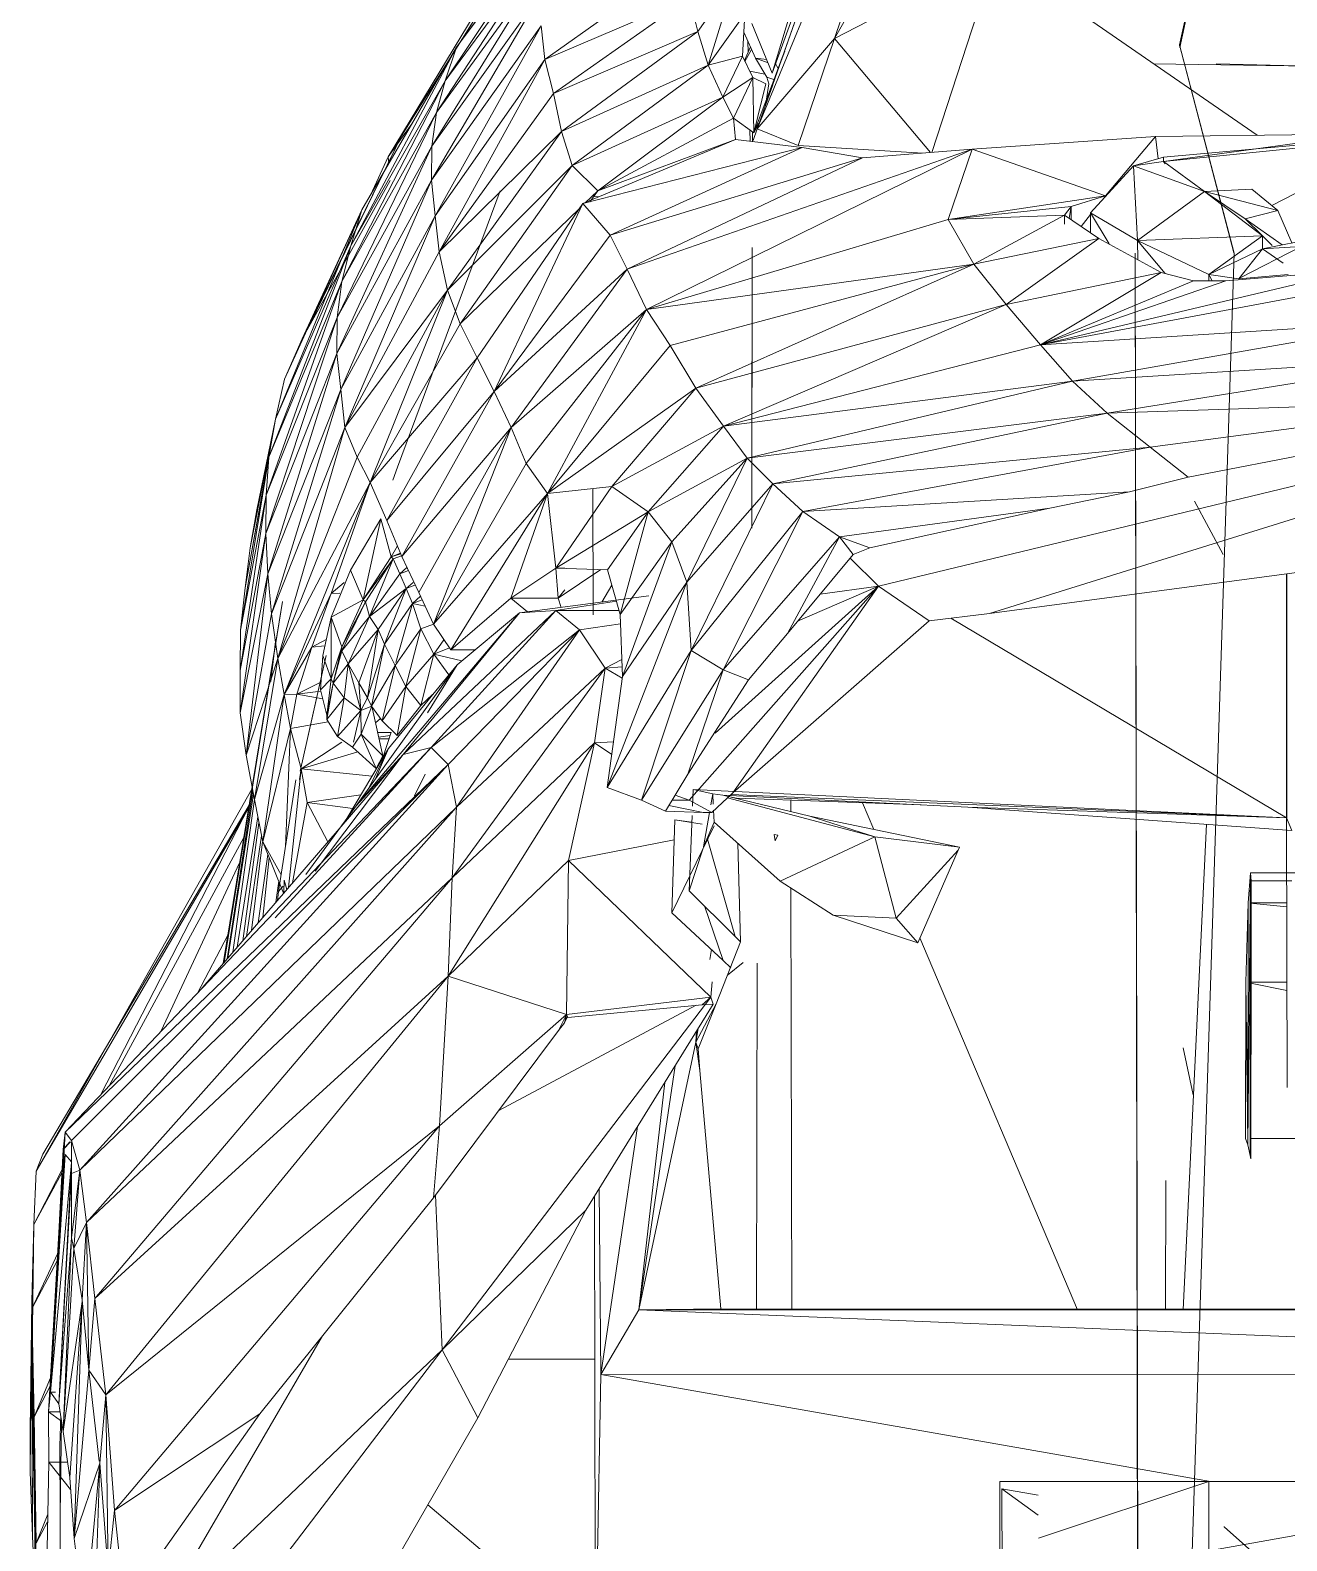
# Model space of a CAD drawing. Header units: inches. Extents: x -4179 to 1631, y -360 to 585.
# Drawn here: x 1431.22 to 1442.49, y 0.5 to 14.05 of the extents above; entities that cross this region are included whole.
import ezdxf

# ---------------------------------------------------------------- set-up
doc = ezdxf.new("R2010")
doc.units = ezdxf.units.IN
doc.header["$MEASUREMENT"] = 0
for name, color, linetype, lineweight in [('0-5', 10, 'Continuous', 5), ('0-7', 7, 'Continuous', 9), ('A-GENM', 5, 'Continuous', 9)]:
    doc.layers.add(name, color=color, linetype=linetype, lineweight=lineweight)

# ---------------------------------------------------------------- blocks, each defined once
blk = doc.blocks.new('Land_Rover_Evoque_-_SUV_Car_Vehicle_Automobile_13067 - Land Rover EVOQUE_dwg-V31-BUILDING ELEVATION - SOUTH')
at = {"layer": 'A-GENM'}
for p, q in [((12416.195, 19.465), (12413.069, 13.976)), ((12414.728, 18.868), (12412.376, 13.168)), ((12413.069, 13.976), (12414.728, 18.868)), ((12414.728, 18.868), (12413.069, 13.976)), ((12412.376, 13.168), (12414.189, 18.309)), ((12412.511, 13.666), (12414.189, 18.309)), ((12414.189, 18.309), (12412.515, 13.563)), ((12416.162, 13.919), (12417.03, 17.888)), ((12416.164, 13.897), (12417.03, 17.888)), ((12413.191, 15.938), (12412.511, 13.666)), ((12410.878, 15.509), (12409.679, 13.9)), ((12409.457, 13.01), (12410.464, 14.638)), ((12409.499, 13.313), (12410.381, 14.664)), ((12410.464, 14.638), (12409.499, 13.313)), ((12409.579, 13.597), (12410.295, 14.672)), ((12410.364, 14.666), (12409.579, 13.597)), ((12409.679, 13.9), (12410.239, 14.65)), ((12414.517, 14.727), (12413.069, 13.976)), ((12414.517, 14.727), (12413.942, 12.954)), ((12414.517, 14.727), (12416.86, 13.11)), ((12410.473, 13.787), (12411.567, 14.567)), ((12412.171, 14.501), (12411.843, 14.04)), ((12411.936, 13.737), (12412.171, 14.501)), ((12410.053, 14.486), (12409.068, 12.914)), ((12409.186, 13.103), (12410.053, 14.486)), ((12409.068, 12.914), (12409.916, 14.316)), ((12409.454, 12.707), (12410.421, 14.355)), ((12410.421, 14.355), (12409.457, 13.01)), ((12410.473, 13.787), (12411.769, 14.343)), ((12410.548, 13.483), (12411.769, 14.343)), ((12411.843, 14.04), (12411.769, 14.343)), ((12411.843, 14.04), (12411.769, 14.343)), ((12410.438, 14.089), (12409.454, 12.707)), ((12409.489, 12.385), (12410.438, 14.089)), ((12410.473, 13.787), (12410.438, 14.089)), ((12411.936, 13.737), (12412.264, 14.198)), ((12412.243, 13.817), (12412.264, 14.198)), ((12412.329, 14.111), (12412.511, 13.666)), ((12410.548, 13.483), (12411.843, 14.04)), ((12410.622, 13.142), (12411.843, 14.04)), ((12411.843, 14.04), (12411.936, 13.737)), ((12411.936, 13.737), (12411.843, 14.04)), ((12412.255, 14.034), (12412.361, 13.801)), ((12412.376, 13.168), (12413.069, 13.976)), ((12413.069, 13.976), (12412.742, 13.017)), ((12413.069, 13.976), (12412.742, 13.017)), ((12413.069, 13.976), (12413.929, 12.953)), ((12408.731, 12.118), (12409.679, 13.9)), ((12409.679, 13.9), (12408.831, 12.44)), ((12409.579, 13.597), (12409.679, 13.9)), ((12412.315, 13.903), (12412.261, 13.78)), ((12412.326, 13.877), (12412.266, 13.771)), ((12412.293, 13.951), (12412.295, 13.858)), ((12412.345, 13.13), (12412.622, 13.863)), ((12412.515, 13.58), (12412.61, 13.83)), ((12416.162, 13.919), (12416.649, 12.056)), ((12416.162, 13.919), (12416.652, 12.053)), ((12416.162, 13.919), (12416.164, 13.897)), ((12410.473, 13.787), (12409.489, 12.385)), ((12409.525, 12.063), (12410.473, 13.787)), ((12410.548, 13.483), (12410.473, 13.787)), ((12410.622, 13.142), (12411.936, 13.737)), ((12410.717, 12.838), (12411.936, 13.737)), ((12412.243, 13.817), (12411.936, 13.737)), ((12411.936, 13.737), (12412.069, 13.452)), ((12412.069, 13.452), (12411.936, 13.737)), ((12412.069, 13.452), (12412.243, 13.817)), ((12412.338, 13.628), (12412.243, 13.817)), ((12412.31, 13.683), (12412.444, 13.658)), ((12412.361, 13.801), (12412.461, 13.629)), ((12412.461, 13.788), (12412.361, 13.801)), ((12412.474, 13.758), (12412.361, 13.801)), ((12412.538, 13.756), (12412.564, 13.709)), ((12415.928, 13.749), (12417.341, 13.728)), ((12417.341, 13.728), (12416.491, 13.748)), ((12409.579, 13.597), (12408.651, 11.796)), ((12409.579, 13.597), (12408.731, 12.118)), ((12409.499, 13.313), (12409.579, 13.597)), ((12412.338, 13.628), (12412.069, 13.452)), ((12412.338, 13.628), (12412.164, 13.263)), ((12412.338, 13.628), (12412.453, 13.571)), ((12412.345, 13.13), (12412.338, 13.628)), ((12412.345, 13.13), (12412.453, 13.571)), ((12412.345, 13.13), (12412.509, 13.563)), ((12412.515, 13.562), (12412.376, 13.168)), ((12412.449, 13.375), (12412.481, 13.571)), ((12412.461, 13.629), (12412.481, 13.571)), ((12412.526, 13.608), (12412.461, 13.629)), ((12409.525, 12.063), (12410.548, 13.483)), ((12410.622, 13.142), (12410.548, 13.483)), ((12410.717, 12.838), (12412.069, 13.452)), ((12410.946, 12.611), (12412.069, 13.452)), ((12412.069, 13.452), (12412.164, 13.263)), ((12412.164, 13.263), (12412.069, 13.452)), ((12409.499, 13.313), (12408.609, 11.474)), ((12409.499, 13.313), (12408.651, 11.796)), ((12409.457, 13.01), (12409.499, 13.313)), ((12409.068, 12.914), (12409.279, 13.211)), ((12410.622, 13.142), (12409.525, 12.063)), ((12409.6, 11.721), (12410.622, 13.142)), ((12410.717, 12.838), (12410.622, 13.142)), ((12410.946, 12.611), (12412.164, 13.263)), ((12412.182, 13.072), (12412.164, 13.263)), ((12412.345, 13.13), (12412.164, 13.263)), ((12412.31, 13.156), (12412.312, 13.056)), ((12412.341, 13.061), (12412.376, 13.168)), ((12412.345, 13.13), (12412.391, 13.217)), ((12412.742, 13.017), (12412.376, 13.168)), ((12412.376, 13.168), (12412.742, 13.017)), ((12416.02, 12.873), (12419.423, 13.219)), ((12419.423, 13.219), (12416.02, 12.911)), ((12416.02, 12.873), (12418.398, 13.2)), ((12418.398, 13.2), (12416.989, 12.48)), ((12408.375, 11.435), (12409.186, 13.103)), ((12408.473, 11.643), (12409.186, 13.103)), ((12409.457, 13.01), (12408.606, 11.151)), ((12409.457, 13.01), (12408.609, 11.474)), ((12409.186, 13.103), (12409.068, 12.914)), ((12409.454, 12.707), (12409.457, 13.01)), ((12410.811, 12.496), (12412.182, 13.072)), ((12410.946, 12.611), (12412.182, 13.072)), ((12412.779, 12.999), (12412.182, 13.072)), ((12412.333, 13.138), (12412.333, 13.053)), ((12412.335, 13.137), (12412.335, 13.053)), ((12412.742, 13.017), (12413.86, 12.947)), ((12413.86, 12.947), (12412.742, 13.017)), ((12415.946, 13.099), (12414.304, 12.983)), ((12415.5, 12.565), (12415.946, 13.099)), ((12417.705, 13.119), (12415.946, 13.099)), ((12415.971, 12.897), (12415.946, 13.099)), ((12408.908, 12.573), (12409.068, 12.914)), ((12409.068, 12.914), (12409.073, 12.856)), ((12410.811, 12.496), (12412.779, 12.999)), ((12411.058, 12.213), (12412.779, 12.999)), ((12411.058, 12.213), (12413.32, 12.905)), ((12411.211, 11.908), (12414.304, 12.983)), ((12411.211, 11.908), (12413.32, 12.905)), ((12411.384, 11.546), (12414.304, 12.983)), ((12413.32, 12.905), (12412.779, 12.999)), ((12414.304, 12.983), (12413.32, 12.905)), ((12414.089, 12.353), (12414.304, 12.983)), ((12415.5, 12.565), (12414.304, 12.983)), ((12416.02, 12.911), (12415.75, 12.834)), ((12416.02, 12.873), (12415.75, 12.834)), ((12416.02, 12.873), (12416.02, 12.911)), ((12416.02, 12.873), (12416.034, 12.854)), ((12416.02, 12.873), (12416.387, 12.606)), ((12409.6, 11.721), (12410.717, 12.838)), ((12409.713, 11.418), (12410.717, 12.838)), ((12410.717, 12.838), (12410.946, 12.611)), ((12415.364, 12.412), (12415.75, 12.834)), ((12415.787, 12.164), (12415.75, 12.834)), ((12415.75, 12.834), (12416.387, 12.606)), ((12408.295, 11.283), (12409.085, 12.704)), ((12409.454, 12.707), (12408.606, 11.151)), ((12409.454, 12.707), (12408.641, 10.829)), ((12409.149, 10.131), (12410.071, 12.61)), ((12409.489, 12.385), (12409.454, 12.707)), ((12410.834, 12.503), (12410.946, 12.611)), ((12410.875, 12.513), (12410.946, 12.611)), ((12415.787, 12.164), (12416.387, 12.606)), ((12416.387, 12.606), (12416.812, 12.626)), ((12416.752, 12.359), (12416.387, 12.606)), ((12416.907, 12.206), (12416.387, 12.606)), ((12416.387, 12.606), (12417.043, 12.435)), ((12417.043, 12.435), (12416.812, 12.626)), ((12410.811, 12.496), (12409.865, 11.114)), ((12410.018, 10.81), (12410.811, 12.496)), ((12410.811, 12.496), (12411.058, 12.213)), ((12410.909, 12.56), (12410.957, 12.558)), ((12415.5, 12.565), (12414.089, 12.353)), ((12415.19, 12.469), (12414.089, 12.353)), ((12415.19, 12.469), (12415.131, 12.393)), ((12415.19, 12.469), (12415.173, 12.365)), ((12415.5, 12.565), (12415.19, 12.469)), ((12415.19, 12.353), (12415.19, 12.469)), ((12408.831, 12.44), (12408.058, 10.562)), ((12408.831, 12.44), (12408.138, 10.923)), ((12408.295, 11.283), (12408.831, 12.44)), ((12409.489, 12.385), (12408.641, 10.829)), ((12409.489, 12.385), (12408.677, 10.488)), ((12408.731, 12.118), (12408.831, 12.44)), ((12409.525, 12.063), (12409.489, 12.385)), ((12409.713, 11.418), (12410.778, 12.449)), ((12411.384, 11.546), (12414.089, 12.353)), ((12415.131, 12.393), (12414.089, 12.353)), ((12414.089, 12.353), (12414.319, 11.953)), ((12415.131, 12.393), (12414.319, 11.953)), ((12415.132, 12.313), (12415.131, 12.393)), ((12415.131, 12.393), (12415.44, 12.183)), ((12415.365, 12.397), (12415.28, 12.292)), ((12415.364, 12.412), (12415.365, 12.235)), ((12415.787, 12.164), (12415.364, 12.412)), ((12415.531, 12.134), (12415.364, 12.412)), ((12416.752, 12.359), (12417.043, 12.435)), ((12416.752, 12.359), (12416.907, 12.206)), ((12416.752, 12.359), (12417.083, 12.126)), ((12417.043, 12.435), (12417.169, 12.143)), ((12410.018, 10.81), (12411.058, 12.213)), ((12411.058, 12.213), (12411.211, 11.908)), ((12415.787, 12.164), (12416.907, 12.206)), ((12416.424, 11.86), (12416.907, 12.206)), ((12416.907, 12.206), (12416.993, 12.12)), ((12416.907, 12.206), (12416.907, 12.091)), ((12408.731, 12.118), (12407.996, 10.221)), ((12408.731, 12.118), (12408.058, 10.562)), ((12408.651, 11.796), (12408.731, 12.118)), ((12409.525, 12.063), (12408.677, 10.488)), ((12409.6, 11.721), (12409.525, 12.063)), ((12412.332, 12.101), (12412.327, 9.585)), ((12412.332, 12.101), (12412.328, 10.065)), ((12415.44, 12.183), (12414.319, 11.953)), ((12415.44, 12.183), (12414.607, 11.591)), ((12415.44, 12.183), (12415.999, 11.879)), ((12416.424, 11.86), (12415.787, 12.164)), ((12416.033, 11.87), (12415.787, 12.164)), ((12415.787, 12.164), (12415.788, 11.994)), ((12416.424, 11.86), (12416.907, 12.091)), ((12416.694, 11.822), (12416.907, 12.091)), ((12416.707, 11.829), (12417.254, 12.11)), ((12416.907, 12.091), (12417.389, 12.187)), ((12416.907, 12.091), (12417.254, 12.11)), ((12417.091, 11.963), (12416.907, 12.091)), ((12411.384, 11.546), (12414.319, 11.953)), ((12411.594, 11.223), (12414.319, 11.953)), ((12411.825, 10.842), (12414.319, 11.953)), ((12414.319, 11.953), (12414.607, 11.591)), ((12415.812, -14.041), (12415.764, 12.052)), ((12415.812, -12.39), (12415.764, 12.052)), ((12415.812, -14.041), (12416.652, 12.053)), ((12408.651, 11.796), (12407.974, 9.88)), ((12408.651, 11.796), (12407.996, 10.221)), ((12408.609, 11.474), (12408.651, 11.796)), ((12410.018, 10.81), (12411.211, 11.908)), ((12410.17, 10.487), (12411.211, 11.908)), ((12411.211, 11.908), (12411.384, 11.546)), ((12415.999, 11.879), (12414.607, 11.591)), ((12417.738, 11.899), (12414.915, 11.229)), ((12415.999, 11.879), (12414.915, 11.229)), ((12416.289, 11.803), (12414.915, 11.229)), ((12416.578, 11.803), (12414.915, 11.229)), ((12415.999, 11.879), (12416.289, 11.803)), ((12416.289, 11.803), (12416.578, 11.803)), ((12416.455, 11.803), (12416.424, 11.86)), ((12416.694, 11.822), (12416.424, 11.86)), ((12416.424, 11.86), (12416.424, 11.803)), ((12416.578, 11.803), (12417.738, 11.899)), ((12417.138, 11.861), (12416.694, 11.822)), ((12409.6, 11.721), (12408.677, 10.488)), ((12408.79, 10.223), (12409.6, 11.721)), ((12408.904, 9.996), (12409.6, 11.721)), ((12409.6, 11.721), (12409.713, 11.418)), ((12414.915, 11.229), (12417.892, 11.785)), ((12408.375, 11.435), (12408.473, 11.643)), ((12410.17, 10.487), (12411.384, 11.546)), ((12410.304, 10.164), (12411.384, 11.546)), ((12410.494, 9.897), (12411.384, 11.546)), ((12411.384, 11.546), (12411.594, 11.223)), ((12411.825, 10.842), (12414.607, 11.591)), ((12412.074, 10.499), (12414.607, 11.591)), ((12414.607, 11.591), (12414.915, 11.229)), ((12408.609, 11.474), (12407.971, 9.539)), ((12408.609, 11.474), (12407.974, 9.88)), ((12408.295, 11.283), (12408.375, 11.435)), ((12408.606, 11.151), (12408.609, 11.474)), ((12408.904, 9.996), (12409.713, 11.418)), ((12409.865, 11.114), (12409.713, 11.418)), ((12418.258, 11.442), (12414.915, 11.229)), ((12418.258, 11.442), (12415.203, 10.904)), ((12408.295, 11.283), (12408.138, 10.923)), ((12408.606, 11.151), (12407.971, 9.539)), ((12408.606, 11.151), (12407.987, 9.177)), ((12408.641, 10.829), (12408.606, 11.151)), ((12409.865, 11.114), (12408.904, 9.996)), ((12409.865, 11.114), (12409.056, 9.655)), ((12410.018, 10.81), (12409.865, 11.114)), ((12410.494, 9.897), (12411.594, 11.223)), ((12411.594, 11.223), (12411.825, 10.842)), ((12412.074, 10.499), (12414.915, 11.229)), ((12415.203, 10.904), (12414.915, 11.229)), ((12418.643, 11.117), (12415.203, 10.904)), ((12418.643, 11.117), (12415.513, 10.618)), ((12408.138, 10.923), (12408.058, 10.562)), ((12410.494, 9.897), (12411.825, 10.842)), ((12411.072, 9.958), (12411.825, 10.842)), ((12411.825, 10.842), (12412.074, 10.499)), ((12412.074, 10.499), (12415.203, 10.904)), ((12412.286, 10.213), (12415.203, 10.904)), ((12415.203, 10.904), (12415.513, 10.618)), ((12408.641, 10.829), (12407.987, 9.177)), ((12408.641, 10.829), (12408.022, 8.817)), ((12408.677, 10.488), (12408.641, 10.829)), ((12410.018, 10.81), (12409.056, 9.655)), ((12410.018, 10.81), (12409.189, 9.332)), ((12410.018, 10.81), (12410.17, 10.487)), ((12420.581, 10.786), (12413.464, 9.064)), ((12420.893, 10.828), (12414.459, 8.819)), ((12419.107, 10.736), (12415.513, 10.618)), ((12415.898, 10.313), (12419.107, 10.736)), ((12412.286, 10.213), (12415.513, 10.618)), ((12412.516, 9.984), (12415.513, 10.618)), ((12415.898, 10.313), (12415.513, 10.618)), ((12408.058, 10.562), (12407.786, 9.049)), ((12408.052, 10.53), (12407.828, 9.41)), ((12408.058, 10.562), (12407.888, 9.751)), ((12408.058, 10.562), (12407.996, 10.221)), ((12408.677, 10.488), (12408.022, 8.817)), ((12408.677, 10.488), (12408.078, 8.418)), ((12408.79, 10.223), (12408.677, 10.488)), ((12409.189, 9.332), (12410.17, 10.487)), ((12410.17, 10.487), (12409.341, 9.009)), ((12410.17, 10.487), (12409.474, 8.723)), ((12410.17, 10.487), (12410.304, 10.164)), ((12411.072, 9.958), (12412.074, 10.499)), ((12411.399, 9.731), (12412.074, 10.499)), ((12412.074, 10.499), (12412.286, 10.213)), ((12412.516, 9.984), (12415.898, 10.313)), ((12412.786, 9.736), (12415.898, 10.313)), ((12415.898, 10.313), (12416.24, 10.044)), ((12417.613, 10.308), (12416.24, 10.044)), ((12407.996, 10.221), (12407.744, 8.67)), ((12407.996, 10.221), (12407.786, 9.049)), ((12407.996, 10.221), (12407.974, 9.88)), ((12408.79, 10.223), (12408.078, 8.418)), ((12408.904, 9.996), (12408.79, 10.223)), ((12409.474, 8.723), (12410.304, 10.164)), ((12410.304, 10.164), (12410.494, 9.897)), ((12411.399, 9.731), (12412.286, 10.213)), ((12412.286, 10.213), (12411.61, 9.464)), ((12412.286, 10.213), (12411.745, 9.1)), ((12412.286, 10.213), (12412.516, 9.984)), ((12409.149, 10.131), (12409.109, 10.017)), ((12412.328, 10.065), (12412.327, 9.585)), ((12416.24, 10.044), (12415.715, 9.911)), ((12408.904, 9.996), (12408.078, 8.418)), ((12408.904, 9.996), (12408.135, 8.095)), ((12408.904, 9.996), (12408.556, 8.998)), ((12409.056, 9.655), (12408.904, 9.996)), ((12409.474, 8.723), (12410.494, 9.897)), ((12410.494, 9.897), (12409.628, 8.495)), ((12410.494, 9.897), (12410.167, 8.958)), ((12410.494, 9.897), (12411.072, 9.958)), ((12410.571, 9.228), (12410.494, 9.897)), ((12410.571, 9.228), (12411.072, 9.958)), ((12410.904, 8.808), (12410.902, 9.935)), ((12411.399, 9.731), (12411.072, 9.958)), ((12412.516, 9.984), (12411.745, 9.1)), ((12411.783, 8.488), (12412.516, 9.984)), ((12412.516, 9.984), (12412.786, 9.736)), ((12412.786, 9.736), (12415.715, 9.911)), ((12422.735, 9.931), (12414.459, 8.819)), ((12415.715, 9.911), (12415.001, 9.764)), ((12407.974, 9.88), (12407.741, 8.309)), ((12407.974, 9.88), (12407.744, 8.67)), ((12407.974, 9.88), (12407.971, 9.539)), ((12413.114, 9.507), (12415.001, 9.764)), ((12413.385, 9.41), (12415.001, 9.764)), ((12416.297, 9.827), (12416.555, 9.349)), ((12407.828, 9.41), (12407.888, 9.751)), ((12408.73, 9.209), (12409, 9.67)), ((12409, 9.67), (12408.844, 8.944)), ((12409, 9.67), (12409.095, 9.328)), ((12409.056, 9.655), (12409.189, 9.332)), ((12409.056, 9.655), (12409.189, 9.332)), ((12411.399, 9.731), (12410.571, 9.228)), ((12411.033, 9.212), (12411.399, 9.731)), ((12411.399, 9.731), (12411.147, 8.811)), ((12411.399, 9.731), (12411.61, 9.464)), ((12411.783, 8.488), (12412.786, 9.736)), ((12412.072, 8.316), (12412.786, 9.736)), ((12413.114, 9.507), (12412.786, 9.736)), ((12407.971, 9.539), (12407.739, 7.929)), ((12407.971, 9.539), (12407.741, 8.309)), ((12407.971, 9.539), (12407.987, 9.177)), ((12413.114, 9.507), (12412.072, 8.316)), ((12413.114, 9.507), (12412.647, 8.642)), ((12413.237, 9.349), (12413.114, 9.507)), ((12413.114, 9.507), (12413.385, 9.41)), ((12407.828, 9.41), (12407.786, 9.049)), ((12409.149, 9.427), (12409.095, 9.328)), ((12409.095, 9.328), (12409.177, 9.361)), ((12409.095, 9.328), (12409.177, 9.361)), ((12409.095, 9.328), (12409.18, 9.354)), ((12411.147, 8.811), (12411.61, 9.464)), ((12411.61, 9.464), (12411.167, 8.256)), ((12411.61, 9.464), (12411.745, 9.1)), ((12413.237, 9.349), (12412.647, 8.642)), ((12413.237, 9.349), (12413.385, 9.41)), ((12409.095, 9.328), (12408.844, 8.944)), ((12409.095, 9.328), (12408.844, 8.944)), ((12408.844, 8.944), (12409.113, 9.309)), ((12408.863, 8.926), (12409.113, 9.309)), ((12408.9, 8.792), (12409.113, 9.309)), ((12409.095, 9.328), (12409.113, 9.309)), ((12409.187, 9.336), (12409.113, 9.309)), ((12409.171, 9.176), (12409.113, 9.309)), ((12409.235, 9.232), (12409.171, 9.176)), ((12409.189, 9.332), (12409.341, 9.009)), ((12409.189, 9.332), (12409.341, 9.009)), ((12410.571, 9.228), (12410.167, 8.958)), ((12410.167, 8.958), (12410.571, 9.228)), ((12411.033, 9.212), (12410.571, 9.228)), ((12410.571, 9.228), (12411.033, 9.212)), ((12410.652, 9.228), (12410.571, 9.228)), ((12410.592, 8.957), (12410.571, 9.228)), ((12410.975, 9.214), (12410.592, 8.957)), ((12411.033, 9.212), (12411.147, 8.811)), ((12411.033, 9.212), (12411.147, 8.811)), ((12413.464, 9.064), (12413.21, 9.316)), ((12407.987, 9.177), (12407.739, 7.929)), ((12407.987, 9.177), (12407.793, 7.549)), ((12407.987, 9.177), (12408.022, 8.817)), ((12408.671, 9.097), (12408.556, 8.998)), ((12408.557, 8.788), (12408.73, 9.209)), ((12408.73, 9.209), (12408.844, 8.944)), ((12408.9, 8.792), (12409.171, 9.176)), ((12409.248, 9.205), (12409.171, 9.176)), ((12409.228, 9.043), (12409.171, 9.176)), ((12409.291, 9.097), (12409.228, 9.043)), ((12411.745, 9.1), (12411.031, 7.259)), ((12411.167, 8.256), (12411.745, 9.1)), ((12411.783, 8.488), (12411.745, 9.1)), ((12417.123, 9.177), (12417.122, 6.989)), ((12417.124, 9.177), (12417.126, 6.98)), ((12407.786, 9.049), (12407.744, 8.67)), ((12408.135, 8.095), (12408.556, 8.998)), ((12408.556, 8.998), (12408.383, 8.519)), ((12408.556, 8.998), (12408.634, 9.002)), ((12408.557, 8.788), (12408.844, 8.944)), ((12408.844, 8.944), (12408.651, 8.522)), ((12408.844, 8.944), (12408.651, 8.522)), ((12408.844, 8.944), (12408.863, 8.926)), ((12408.9, 8.792), (12409.228, 9.043)), ((12408.977, 8.678), (12409.228, 9.043)), ((12409.034, 8.545), (12409.228, 9.043)), ((12409.307, 9.074), (12409.228, 9.043)), ((12409.285, 8.91), (12409.228, 9.043)), ((12409.356, 8.976), (12409.285, 8.91)), ((12409.371, 8.944), (12409.285, 8.91)), ((12409.341, 9.009), (12409.474, 8.723)), ((12409.341, 9.009), (12409.474, 8.723)), ((12409.628, 8.495), (12410.167, 8.958)), ((12409.628, 8.495), (12410.167, 8.958)), ((12410.592, 8.957), (12410.167, 8.958)), ((12410.317, 8.834), (12410.167, 8.958)), ((12410.243, 8.825), (12411.403, 8.978)), ((12410.652, 9.031), (12410.592, 8.957)), ((12410.592, 8.957), (12410.617, 8.874)), ((12411.072, 9.075), (12410.982, 8.922)), ((12413.464, 9.064), (12411.765, 7.145)), ((12413.464, 9.064), (12411.998, 7.746)), ((12413.464, 9.064), (12412.157, 7.212)), ((12413.464, 9.064), (12412.738, 8.751)), ((12413.464, 9.064), (12412.941, 8.994)), ((12413.919, 8.753), (12413.464, 9.064)), ((12408.119, 8.929), (12407.587, 5.681)), ((12408.119, 8.929), (12407.597, 5.692)), ((12408.022, 8.817), (12407.793, 7.549)), ((12408.022, 8.817), (12408.078, 8.418)), ((12408.651, 8.522), (12408.863, 8.926)), ((12408.651, 8.484), (12408.863, 8.926)), ((12408.779, 7.094), (12410.243, 8.825)), ((12408.9, 8.792), (12408.863, 8.926)), ((12409.034, 8.545), (12409.285, 8.91)), ((12409.137, 8.381), (12409.285, 8.91)), ((12409.201, 7.557), (12410.57, 8.846)), ((12409.201, 7.557), (12410.243, 8.825)), ((12409.398, 8.886), (12409.285, 8.91)), ((12409.361, 8.682), (12409.285, 8.91)), ((12409.451, 7.617), (12410.57, 8.846)), ((12410.243, 8.825), (12409.685, 8.361)), ((12410.57, 8.846), (12410.243, 8.825)), ((12410.57, 8.846), (12411.113, 8.931)), ((12410.782, 8.675), (12410.57, 8.846)), ((12410.57, 8.846), (12411.137, 8.846)), ((12411.147, 8.811), (12411.167, 8.256)), ((12411.147, 8.811), (12411.167, 8.256)), ((12413.919, 8.753), (12414.459, 8.819)), ((12408.48, 8.442), (12408.557, 8.788)), ((12408.557, 8.788), (12408.555, 8.234)), ((12408.557, 8.788), (12408.651, 8.522)), ((12408.9, 8.792), (12408.651, 8.484)), ((12408.977, 8.678), (12408.708, 8.37)), ((12408.713, 8.381), (12408.9, 8.792)), ((12408.977, 8.678), (12408.804, 8.198)), ((12408.881, 8.065), (12408.977, 8.678)), ((12408.977, 8.678), (12408.9, 8.792)), ((12409.034, 8.545), (12408.977, 8.678)), ((12409.13, 8.355), (12409.361, 8.682)), ((12409.225, 8.165), (12409.361, 8.682)), ((12409.474, 8.723), (12409.361, 8.682)), ((12409.476, 8.454), (12409.361, 8.682)), ((12409.451, 7.617), (12410.782, 8.675)), ((12409.474, 8.723), (12409.628, 8.495)), ((12409.474, 8.723), (12409.628, 8.495)), ((12409.604, 7.465), (12410.782, 8.675)), ((12410.782, 8.675), (12409.681, 7.082)), ((12410.782, 8.675), (12411.15, 8.727)), ((12410.782, 8.675), (12411.012, 8.331)), ((12413.919, 8.753), (12412.157, 7.212)), ((12417.122, 6.989), (12414.112, 8.777)), ((12407.744, 8.67), (12407.741, 8.309)), ((12408.058, 8.569), (12408.016, 8.209)), ((12408.383, 8.519), (12408.512, 8.586)), ((12409.034, 8.545), (12408.881, 8.065)), ((12408.918, 7.99), (12409.034, 8.545)), ((12409.13, 8.355), (12409.034, 8.545)), ((12409.567, 8.585), (12409.476, 8.454)), ((12412.297, 8.225), (12412.647, 8.642)), ((12408.078, 8.418), (12407.793, 7.549)), ((12408.078, 8.418), (12407.868, 7.151)), ((12408.078, 8.418), (12408.135, 8.095)), ((12408.135, 8.095), (12408.383, 8.519)), ((12408.383, 8.519), (12408.248, 8.097)), ((12408.278, 7.407), (12408.51, 8.442)), ((12408.383, 8.519), (12408.499, 8.529)), ((12408.51, 8.442), (12408.414, 8.019)), ((12408.46, 8.136), (12408.48, 8.442)), ((12408.48, 8.442), (12408.555, 8.234)), ((12408.651, 8.522), (12408.555, 8.234)), ((12408.651, 8.522), (12408.555, 8.234)), ((12408.651, 8.522), (12408.574, 8.196)), ((12408.651, 8.484), (12408.574, 8.196)), ((12408.651, 8.522), (12408.651, 8.484)), ((12408.708, 8.37), (12408.651, 8.484)), ((12409.476, 8.454), (12409.225, 8.165)), ((12409.359, 7.994), (12409.476, 8.454)), ((12409.616, 8.512), (12409.476, 8.454)), ((12409.726, 8.395), (12409.476, 8.454)), ((12409.476, 8.454), (12409.61, 8.27)), ((12409.846, 8.495), (12409.628, 8.495)), ((12411.012, 8.331), (12411.161, 8.409)), ((12411.783, 8.488), (12411.031, 7.259)), ((12411.339, 7.145), (12411.783, 8.488)), ((12412.072, 8.316), (12411.783, 8.488)), ((12407.741, 8.309), (12407.739, 7.929)), ((12408.708, 8.37), (12408.574, 8.196)), ((12408.708, 8.37), (12408.671, 8.063)), ((12408.804, 8.198), (12408.708, 8.37)), ((12408.708, 8.37), (12408.823, 7.949)), ((12408.779, 7.094), (12409.685, 8.361)), ((12409.13, 8.355), (12408.918, 7.99)), ((12409.013, 7.857), (12409.13, 8.355)), ((12409.685, 8.361), (12409.069, 7.61)), ((12409.225, 8.165), (12409.13, 8.355)), ((12409.419, 7.928), (12409.685, 8.361)), ((12409.642, 6.451), (12411.012, 8.331)), ((12409.681, 7.082), (12411.012, 8.331)), ((12410.916, 7.66), (12411.012, 8.331)), ((12411.012, 8.331), (12411.164, 8.342)), ((12411.012, 8.331), (12411.164, 8.24)), ((12411.339, 7.145), (12412.072, 8.316)), ((12412.072, 8.316), (12411.753, 7.378)), ((12412.072, 8.316), (12412.297, 8.225)), ((12408.248, 8.097), (12408.464, 8.204)), ((12408.46, 8.136), (12408.555, 8.234)), ((12408.517, 7.907), (12408.46, 8.136)), ((12408.517, 7.907), (12408.555, 8.234)), ((12408.517, 7.907), (12408.555, 8.234)), ((12408.517, 7.907), (12408.574, 8.196)), ((12408.517, 7.869), (12408.574, 8.196)), ((12408.555, 8.234), (12408.574, 8.196)), ((12408.671, 8.063), (12408.574, 8.196)), ((12408.881, 8.065), (12408.804, 8.198)), ((12408.804, 8.198), (12408.823, 7.949)), ((12409.225, 8.165), (12409.013, 7.857)), ((12409.225, 8.165), (12409.147, 7.725)), ((12409.359, 7.994), (12409.225, 8.165)), ((12411.167, 8.256), (12411.031, 7.259)), ((12411.167, 8.256), (12411.031, 7.259)), ((12411.753, 7.378), (12412.297, 8.225)), ((12408.135, 8.095), (12407.868, 7.151)), ((12408.135, 8.095), (12407.942, 6.771)), ((12408.135, 8.095), (12408.248, 8.097)), ((12408.135, 8.095), (12408.191, 7.79)), ((12408.248, 8.097), (12408.191, 7.79)), ((12408.248, 8.097), (12408.463, 8.124)), ((12408.248, 8.097), (12408.481, 8.054)), ((12408.278, 7.407), (12408.414, 8.019)), ((12408.517, 7.869), (12408.671, 8.063)), ((12408.613, 7.717), (12408.671, 8.063)), ((12408.823, 7.949), (12408.671, 8.063)), ((12408.881, 8.065), (12408.823, 7.949)), ((12408.918, 7.99), (12408.881, 8.065)), ((12409.359, 7.994), (12409.147, 7.725)), ((12409.359, 7.994), (12409.465, 8.093)), ((12407.739, 7.929), (12407.793, 7.549)), ((12408.517, 7.907), (12408.517, 7.869)), ((12408.517, 7.869), (12408.613, 7.717)), ((12408.613, 7.717), (12408.823, 7.949)), ((12408.757, 7.665), (12408.823, 7.949)), ((12408.919, 7.988), (12408.823, 7.949)), ((12408.824, 7.737), (12408.823, 7.949)), ((12408.824, 7.737), (12408.919, 7.988)), ((12409.013, 7.857), (12408.918, 7.99)), ((12409.018, 7.545), (12408.919, 7.988)), ((12408.952, 7.84), (12408.998, 7.878)), ((12409.147, 7.725), (12409.013, 7.857)), ((12408.191, 7.79), (12407.942, 6.771)), ((12408.191, 7.79), (12408.146, 6.731)), ((12408.191, 7.79), (12408.53, 7.849)), ((12408.191, 7.79), (12408.286, 7.427)), ((12408.747, 7.622), (12408.824, 7.737)), ((12408.96, 7.43), (12408.824, 7.737)), ((12408.824, 7.737), (12409.018, 7.545)), ((12408.972, 7.754), (12409.093, 7.754)), ((12408.972, 7.754), (12409.093, 7.754)), ((12409.084, 7.726), (12408.981, 7.712)), ((12409.018, 7.527), (12409.094, 7.757)), ((12409.451, 7.617), (12406.17, 4.17)), ((12408.054, 6.09), (12409.451, 7.617)), ((12408.286, 7.427), (12408.651, 7.665)), ((12408.613, 7.717), (12408.747, 7.622)), ((12409.069, 7.61), (12408.696, 6.981)), ((12408.747, 7.622), (12408.96, 7.43)), ((12408.893, 7.253), (12409.069, 7.61)), ((12408.954, 7.338), (12409.069, 7.61)), ((12408.985, 7.696), (12409.074, 7.696)), ((12409.201, 7.557), (12409.451, 7.617)), ((12409.451, 7.617), (12409.604, 7.465)), ((12409.604, 5.569), (12410.916, 7.66)), ((12409.642, 6.451), (12410.916, 7.66)), ((12410.684, 6.606), (12410.916, 7.66)), ((12410.916, 7.66), (12411.087, 7.669)), ((12410.916, 7.66), (12411.071, 7.555)), ((12406.17, 4.17), (12409.604, 7.465)), ((12409.604, 7.465), (12406.227, 4.095)), ((12409.604, 7.465), (12406.303, 3.827)), ((12409.201, 7.557), (12407.388, 5.449)), ((12407.793, 7.549), (12407.868, 7.151)), ((12408.286, 7.427), (12408.794, 7.58)), ((12408.411, 6.508), (12409.201, 7.557)), ((12408.779, 7.094), (12409.201, 7.557)), ((12408.96, 7.43), (12409.018, 7.545)), ((12409.604, 7.465), (12409.681, 7.082)), ((12408.083, 6.328), (12408.239, 7.327)), ((12408.286, 7.427), (12408.173, 6.362)), ((12408.272, 7.332), (12408.286, 7.427)), ((12408.272, 7.332), (12408.286, 7.427)), ((12408.286, 7.427), (12408.341, 7.124)), ((12408.286, 7.427), (12408.922, 7.361)), ((12409.304, 7.186), (12409.399, 7.379)), ((12411.753, 7.378), (12411.553, 7.047)), ((12405.911, 3.819), (12407.843, 7.244)), ((12407.847, 7.258), (12407.596, 5.691)), ((12407.853, 7.229), (12407.623, 5.722)), ((12407.858, 7.2), (12407.629, 5.729)), ((12408.341, 7.124), (12408.822, 7.193)), ((12411.339, 7.145), (12411.031, 7.259)), ((12411.339, 7.145), (12411.031, 7.259)), ((12411.765, 7.145), (12411.64, 7.191)), ((12411.803, 7.241), (12411.797, 7.091)), ((12411.803, 7.241), (12417.122, 6.989)), ((12411.977, 7.203), (12411.803, 7.241)), ((12411.977, 7.203), (12411.96, 7.104)), ((12411.97, 7.036), (12412.157, 7.212)), ((12411.977, 7.203), (12412.068, 7.191)), ((12411.977, 7.203), (12411.982, 7.11)), ((12412.068, 7.191), (12412.847, 7.004)), ((12412.068, 7.191), (12414.265, 7.084)), ((12412.14, 7.196), (12417.122, 6.989)), ((12405.911, 3.819), (12407.816, 7.079)), ((12405.97, 3.971), (12407.819, 7.101)), ((12409.681, 7.082), (12406.303, 3.827)), ((12406.361, 3.358), (12409.681, 7.082)), ((12406.49, 4.506), (12407.817, 7.086)), ((12407.867, 7.151), (12407.675, 5.783)), ((12407.868, 7.151), (12407.942, 6.771)), ((12408.21, 6.405), (12408.341, 7.124)), ((12408.779, 7.094), (12408.328, 6.478)), ((12408.527, 6.773), (12408.341, 7.124)), ((12408.341, 7.124), (12408.75, 7.072)), ((12409.642, 6.451), (12409.681, 7.082)), ((12411.339, 7.145), (12411.553, 7.047)), ((12411.339, 7.145), (12411.553, 7.047)), ((12411.892, 7.036), (12411.553, 7.047)), ((12411.583, 7.097), (12411.892, 7.036)), ((12411.765, 7.145), (12411.612, 7.145)), ((12411.97, 7.036), (12411.765, 7.145)), ((12411.985, 7.057), (12411.991, 6.949)), ((12413.429, 6.817), (12412.11, 7.168)), ((12412.146, 7.172), (12412.191, 7.163)), ((12412.191, 7.163), (12413.846, 7.105)), ((12412.677, 7.045), (12412.676, 7.146)), ((12412.677, 7.045), (12412.677, 7.146)), ((12413.422, 6.884), (12413.32, 7.123)), ((12417.168, 6.875), (12414.265, 7.084)), ((12417.122, 6.989), (12414.265, 7.084)), ((12407.898, 6.996), (12407.713, 5.828)), ((12407.908, 6.943), (12407.764, 5.886)), ((12411.636, 6.971), (12411.611, 6.136)), ((12411.611, 6.136), (12411.989, 6.916)), ((12411.636, 6.971), (12411.786, 6.949)), ((12411.636, 6.971), (12411.882, 6.932)), ((12411.794, 7.01), (12411.766, 6.332)), ((12411.97, 7.036), (12411.892, 7.036)), ((12411.948, 7.036), (12411.895, 6.728)), ((12411.991, 6.949), (12411.895, 6.728)), ((12412.581, 6.421), (12411.991, 6.949)), ((12412.847, 7.004), (12414.19, 6.724)), ((12413.429, 6.817), (12412.847, 7.004)), ((12416.403, 6.93), (12416.194, 2.575)), ((12416.403, 6.93), (12416.194, 2.575)), ((12416.524, 7.01), (12417.122, 6.989)), ((12417.168, 6.875), (12417.122, 6.989)), ((12417.122, 6.989), (12417.128, 4.569)), ((12406.565, 4.585), (12407.772, 6.812)), ((12407.931, 6.826), (12407.797, 5.924)), ((12410.684, 6.606), (12411.631, 6.789)), ((12411.931, 6.795), (12412.179, 5.924)), ((12412.536, 6.782), (12412.527, 6.837)), ((12412.527, 6.837), (12412.561, 6.832)), ((12412.536, 6.782), (12412.561, 6.832)), ((12413.429, 6.817), (12412.581, 6.421)), ((12413.623, 6.088), (12413.429, 6.817)), ((12413.429, 6.817), (12414.19, 6.724)), ((12413.429, 6.817), (12414.19, 6.724)), ((12413.429, 6.817), (12413.623, 6.088)), ((12407.94, 6.771), (12407.842, 5.978)), ((12407.987, 6.659), (12407.9, 6.045)), ((12407.942, 6.771), (12408.129, 6.311)), ((12407.942, 6.771), (12408.106, 6.476)), ((12411.887, 6.706), (12411.766, 6.332)), ((12412.202, 6.76), (12412.227, 5.876)), ((12414.178, 6.697), (12413.623, 6.088)), ((12414.178, 6.697), (12413.815, 5.868)), ((12414.178, 6.697), (12414.19, 6.724)), ((12407.032, 5.076), (12407.735, 6.584)), ((12407.999, 6.63), (12407.942, 6.093)), ((12409.604, 5.569), (12410.684, 6.606)), ((12410.665, 5.225), (12410.684, 6.606)), ((12410.684, 6.606), (12411.961, 5.378)), ((12409.642, 6.451), (12406.361, 3.358)), ((12409.642, 6.451), (12406.438, 2.677)), ((12408.085, 6.419), (12408.059, 6.232)), ((12408.092, 6.402), (12408.076, 6.249)), ((12408.125, 6.374), (12408.083, 6.328)), ((12408.133, 6.428), (12408.132, 6.315)), ((12408.159, 6.346), (12408.133, 6.428)), ((12409.642, 6.451), (12409.604, 5.569)), ((12413.056, 6.116), (12412.581, 6.421)), ((12416.8, 6.494), (12416.775, 4.054)), ((12416.8, 6.494), (12416.779, 6.225)), ((12416.8, 6.494), (12416.797, 3.959)), ((12423.773, 6.499), (12416.8, 6.494)), ((12416.806, 6.423), (12416.8, 6.494)), ((12416.8, 6.494), (12416.805, 5.798)), ((12416.806, 6.423), (12416.805, 5.798)), ((12417.169, 6.423), (12416.806, 6.423)), ((12411.766, 6.332), (12412.179, 5.924)), ((12412.685, 2.576), (12412.678, 6.359)), ((12412.686, 2.576), (12412.678, 6.359)), ((12412.07, 5.708), (12411.611, 6.136)), ((12412.07, 5.708), (12411.902, 6.198)), ((12413.056, 6.116), (12413.815, 5.868)), ((12413.056, 6.116), (12413.623, 6.088)), ((12416.779, 6.225), (12416.757, 5.514)), ((12416.779, 6.225), (12416.775, 4.083)), ((12417.124, 6.225), (12416.797, 6.225)), ((12416.797, 6.223), (12417.124, 6.19)), ((12413.815, 5.868), (12413.623, 6.088)), ((12413.623, 6.088), (12413.815, 5.868)), ((12407.356, 5.416), (12407.629, 5.936)), ((12412.227, 5.876), (12412.008, 5.32)), ((12412.179, 5.924), (12412.227, 5.876)), ((12415.249, 2.575), (12413.834, 5.912)), ((12411.965, 5.806), (12411.95, 5.718)), ((12412.07, 5.708), (12412.14, 5.642)), ((12412.249, 5.69), (12412.109, 5.576)), ((12416.805, 5.798), (12416.802, 3.93)), ((12406.438, 2.677), (12409.604, 5.569)), ((12409.604, 5.569), (12406.536, 1.814)), ((12409.604, 5.569), (12409.527, 4.226)), ((12409.604, 5.569), (12410.665, 5.225)), ((12412.37, 2.576), (12412.375, 5.685)), ((12411.971, 5.516), (12411.961, 5.378)), ((12411.961, 5.378), (12411.971, 5.516)), ((12416.757, 5.514), (12416.755, 4.111)), ((12416.757, 5.514), (12416.774, 4.083)), ((12417.126, 5.514), (12416.799, 5.514)), ((12416.799, 5.505), (12417.126, 5.44)), ((12411.961, 5.378), (12409.551, 2.218)), ((12410.058, 4.362), (12411.827, 5.307)), ((12410.665, 5.225), (12411.961, 5.378)), ((12411.881, 5.311), (12410.679, 5.198)), ((12410.84, 3.469), (12411.982, 5.317)), ((12411.826, 4.975), (12412.008, 5.32)), ((12412.008, 5.32), (12411.845, 4.916)), ((12411.961, 5.378), (12411.881, 5.311)), ((12411.881, 5.311), (12411.982, 5.317)), ((12411.961, 5.378), (12411.982, 5.317)), ((12411.961, 5.378), (12411.982, 5.317)), ((12409.527, 4.226), (12410.665, 5.225)), ((12410.665, 5.225), (12410.594, 5.08)), ((12410.594, 5.08), (12410.648, 5.15)), ((12410.665, 5.225), (12410.648, 5.15)), ((12410.648, 5.15), (12410.658, 5.167)), ((12410.665, 5.225), (12410.658, 5.167)), ((12410.658, 5.167), (12410.669, 5.194)), ((12410.665, 5.225), (12410.679, 5.198)), ((12410.669, 5.194), (12410.679, 5.198)), ((12409.473, 3.58), (12410.594, 5.08)), ((12411.847, 5.098), (12411.826, 4.975)), ((12411.826, 4.975), (12411.832, 5.074)), ((12411.826, 4.975), (12411.832, 5.074)), ((12411.826, 4.975), (12411.315, 2.576)), ((12411.826, 4.975), (12411.845, 4.916)), ((12411.826, 4.975), (12411.845, 4.916)), ((12411.862, 4.722), (12411.826, 4.975)), ((12411.862, 4.722), (12411.845, 4.916)), ((12416.286, 4.504), (12416.195, 4.925)), ((12411.315, 2.576), (12411.64, 4.763)), ((12411.315, 2.576), (12411.547, 4.613)), ((12411.862, 4.722), (12412.051, 2.583)), ((12406.536, 1.814), (12409.527, 4.226)), ((12409.527, 4.226), (12406.615, 0.78)), ((12409.527, 4.226), (12409.473, 3.58)), ((12411.303, 4.219), (12410.973, 1.995)), ((12406.17, 4.17), (12406.152, 3.822)), ((12406.153, 4.014), (12406.17, 4.17)), ((12406.213, 4.083), (12406.153, 4.014)), ((12406.153, 4.014), (12406.217, 4.083)), ((12406.17, 4.17), (12406.227, 4.095)), ((12406.303, 3.827), (12406.227, 4.095)), ((12406.227, 4.083), (12406.227, 3.797)), ((12416.755, 4.111), (12416.775, 4.054)), ((12421.911, 4.115), (12416.797, 4.111)), ((12405.911, 3.819), (12405.97, 3.971)), ((12406.039, 1.836), (12406.17, 3.968)), ((12406.153, 4.014), (12406.115, 3.265)), ((12406.153, 4.014), (12406.152, 3.822)), ((12406.152, 3.822), (12406.17, 3.968)), ((12406.154, 3.822), (12406.153, 4.014)), ((12406.17, 3.968), (12406.227, 3.903)), ((12416.797, 3.959), (12416.775, 4.054)), ((12416.802, 3.93), (12416.797, 3.959)), ((12405.891, 3.341), (12406.144, 3.833)), ((12405.891, 3.341), (12405.911, 3.819)), ((12405.891, 3.341), (12406.142, 3.805)), ((12406.039, 1.836), (12406.227, 3.897)), ((12406.039, 1.836), (12406.152, 3.822)), ((12406.227, 3.893), (12406.115, 1.731)), ((12406.115, 3.265), (12406.152, 3.822)), ((12406.115, 3.265), (12406.152, 3.822)), ((12406.115, 1.731), (12406.227, 3.797)), ((12406.303, 3.827), (12406.227, 3.797)), ((12406.227, 3.797), (12406.228, 3.221)), ((12406.227, 3.797), (12406.228, 3.221)), ((12406.303, 3.827), (12406.228, 3.221)), ((12406.303, 3.827), (12406.247, 3.126)), ((12406.361, 3.358), (12406.303, 3.827)), ((12410.958, 3.66), (12410.973, 1.995)), ((12416.039, 3.734), (12416.037, 2.575)), ((12409.473, 3.58), (12407.916, 1.642)), ((12409.492, 3.605), (12409.551, 2.218)), ((12410.925, -0.556), (12410.916, 3.598)), ((12409.551, 2.218), (12410.84, 3.469)), ((12410.84, 3.469), (12409.872, 1.608)), ((12405.872, 2.584), (12405.891, 3.341)), ((12405.873, 1.95), (12405.891, 3.341)), ((12405.891, 3.341), (12405.873, 2.649)), ((12406.021, 1.661), (12406.115, 3.265)), ((12406.115, 3.265), (12406.039, 1.836)), ((12406.361, 3.358), (12406.247, 3.126)), ((12406.361, 3.358), (12406.324, 2.666)), ((12406.438, 2.677), (12406.361, 3.358)), ((12406.361, 3.358), (12406.382, 2.033)), ((12406.115, 1.731), (12406.228, 3.221)), ((12406.228, 3.221), (12406.153, 1.483)), ((12406.153, 1.483), (12406.247, 3.126)), ((12406.228, 3.221), (12406.247, 3.126)), ((12406.228, 3.221), (12406.247, 3.126)), ((12406.247, 3.126), (12406.324, 2.666)), ((12406.247, 3.126), (12406.324, 2.666)), ((12405.872, 2.584), (12406.105, 3.084)), ((12405.872, 2.584), (12406.101, 3.021)), ((12405.873, 2.649), (12405.857, 1.122)), ((12405.858, 1.495), (12405.873, 2.649)), ((12405.872, 2.584), (12405.873, 1.95)), ((12405.892, 1.615), (12405.872, 2.584)), ((12405.893, 1.039), (12405.872, 2.584)), ((12405.873, 2.649), (12405.873, 2.584)), ((12405.873, 2.649), (12405.877, 0.547)), ((12405.873, 2.584), (12405.873, 2.649)), ((12406.153, 1.483), (12406.322, 2.651)), ((12406.323, 2.651), (12406.211, 1.072)), ((12406.324, 2.666), (12406.25, 0.525)), ((12406.324, 2.666), (12406.382, 2.033)), ((12406.324, 2.666), (12406.382, 2.033)), ((12406.438, 2.677), (12406.382, 2.033)), ((12406.438, 2.677), (12406.536, 1.814)), ((12411.315, 2.576), (12410.973, 1.995)), ((12411.315, 2.576), (12412.051, 2.583)), ((12411.315, 2.576), (12423.776, 2.58)), ((12411.315, 2.576), (12422.938, 2.098)), ((12411.315, 2.576), (12425.549, 2.573)), ((12412.051, 2.583), (12423.776, 2.58)), ((12408.478, 2.342), (12406.985, -0.223)), ((12409.551, 2.218), (12406.985, -0.223)), ((12409.551, 2.218), (12407.044, -1.067)), ((12409.551, 2.218), (12409.872, 1.608)), ((12406.25, 0.525), (12406.382, 2.033)), ((12406.382, 2.033), (12406.477, 1.218)), ((12406.382, 2.033), (12406.477, 1.218)), ((12406.536, 1.814), (12406.382, 2.033)), ((12410.919, 2.132), (12410.144, 2.132)), ((12405.873, 1.95), (12405.893, 1.039)), ((12405.877, 0.547), (12405.873, 1.95)), ((12405.873, 1.95), (12405.896, 0.759)), ((12405.893, 1.039), (12405.873, 1.95)), ((12405.892, 1.615), (12406.039, 1.965)), ((12410.925, -0.556), (12410.973, 1.995)), ((12410.973, 1.995), (12416.441, 1.037)), ((12410.973, 1.995), (12422.912, 1.991)), ((12405.864, 1.771), (12405.858, 1.495)), ((12405.892, 1.615), (12406.035, 1.892)), ((12406.021, 1.661), (12406.039, 1.836)), ((12406.039, 1.836), (12406.115, 1.731)), ((12406.039, 1.836), (12406.084, 1.836)), ((12406.536, 1.814), (12406.48, 1.199)), ((12406.536, 1.814), (12406.614, 0.778)), ((12406.536, 1.814), (12406.557, 0.23)), ((12406.023, 1.208), (12406.021, 1.661)), ((12406.021, 1.661), (12406.139, 1.578)), ((12406.021, 1.661), (12406.126, 1.661)), ((12406.115, 1.731), (12406.153, 1.483)), ((12406.124, 1.357), (12406.131, 1.626)), ((12406.615, 0.779), (12407.916, 1.642)), ((12407.916, 1.642), (12406.702, -0.076)), ((12405.858, 1.495), (12405.857, 1.122)), ((12405.912, 0.484), (12405.892, 1.615)), ((12405.913, -0.026), (12405.892, 1.615)), ((12405.892, 1.615), (12405.893, 1.039)), ((12406.139, 1.574), (12406.125, 0.743)), ((12409.872, 1.608), (12408.887, -0.101)), ((12406.124, 1.357), (12406.125, 0.743)), ((12406.153, 1.483), (12406.211, 1.072)), ((12405.857, 1.122), (12405.877, 0.547)), ((12406.008, 0.428), (12406.023, 1.208)), ((12406.023, 1.208), (12406.219, 0.963)), ((12406.023, 1.208), (12406.192, 1.208)), ((12406.25, 0.525), (12406.48, 1.199)), ((12406.48, 1.199), (12406.347, -0.223)), ((12406.48, 1.199), (12406.406, -1.067)), ((12406.48, 1.199), (12406.557, 0.23)), ((12406.48, 1.199), (12406.557, 0.23)), ((12405.893, 1.039), (12405.913, -0.026)), ((12405.915, -0.259), (12405.893, 1.039)), ((12405.893, 1.039), (12405.916, -1.17)), ((12405.913, -0.026), (12405.893, 1.039)), ((12406.211, 1.072), (12406.25, 0.525)), ((12414.551, 1.035), (12416.424, 1.037)), ((12414.551, 1.035), (12414.552, 0.411)), ((12414.57, 0.969), (12414.572, 0.085)), ((12414.57, 0.969), (12414.896, 0.914)), ((12414.57, 0.969), (12414.896, 0.733)), ((12414.897, 0.527), (12416.424, 1.037)), ((12419.924, 1.038), (12416.424, 1.037)), ((12416.426, 0.413), (12416.424, 1.037)), ((12416.424, 1.036), (12416.928, 1.037)), ((12419.924, 1.038), (12416.426, 0.413)), ((12410.927, -0.444), (12409.422, 0.828)), ((12405.912, 0.484), (12406.014, 0.743)), ((12406.129, -0.403), (12406.125, 0.743)), ((12406.614, 0.778), (12406.557, 0.23)), ((12406.614, 0.778), (12406.702, -0.076)), ((12405.877, 0.547), (12405.915, -0.259)), ((12405.912, 0.484), (12406.013, 0.675)), ((12416.562, 0.632), (12416.564, 0.63)), ((12416.564, 0.63), (12418.346, -0.964)), ((12406.25, 0.525), (12406.347, -0.223))]:
    blk.add_line(p, q, dxfattribs=at)
blk = doc.blocks.new('Land_Rover_Evoque_-_SUV_Car_Vehicle_Automobile_13067 - Land_Rover_Evoque_-_SUV_Car_Vehicle_Automobile_13067-V32-BUILDING ELEVATION - SOUTH')
blk.add_blockref('Land_Rover_Evoque_-_SUV_Car_Vehicle_Automobile_13067 - Land Rover EVOQUE_dwg-V31-BUILDING ELEVATION - SOUTH', (0, 0))
blk = doc.blocks.new('CTR  - Topography_rvt-2-BUILDING ELEVATION - SOUTH')
at = {"layer": '0-7'}
blk.add_blockref('Land_Rover_Evoque_-_SUV_Car_Vehicle_Automobile_13067 - Land_Rover_Evoque_-_SUV_Car_Vehicle_Automobile_13067-V32-BUILDING ELEVATION - SOUTH', (0, 0), dxfattribs=at)

msp = doc.modelspace()

# ---------------------------------------------------------------- block references
at = {"layer": '0-5'}
msp.add_blockref('CTR  - Topography_rvt-2-BUILDING ELEVATION - SOUTH', (-10974.6342, 0), dxfattribs=at)

doc.saveas('drawing.dxf')
